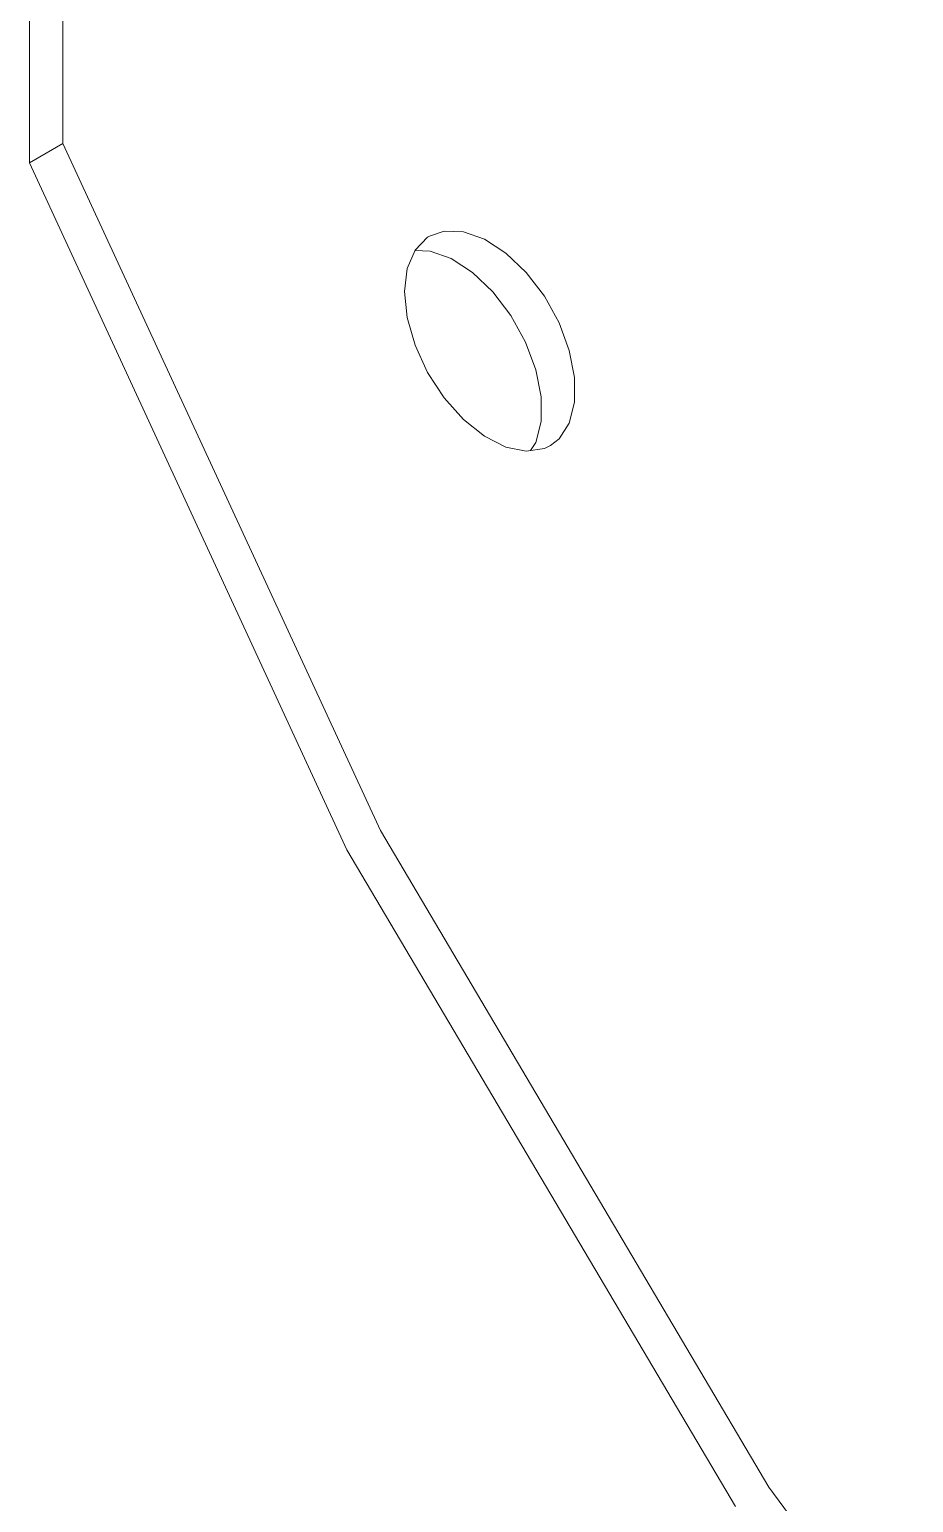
# Model space of a CAD drawing. Header units: millimetres. Extents: x -1 to 4028, y -898 to 1238.
# Drawn here: x 3147.53 to 3162.17, y 1051.73 to 1076.1 of the extents above; entities that cross this region are included whole.
import ezdxf

# ---------------------------------------------------------------- set-up
doc = ezdxf.new("R2010")
doc.units = ezdxf.units.MM
doc.layers.add('Тонкая (0.2)', color=250, linetype='Continuous', lineweight=20)

msp = doc.modelspace()

# ---------------------------------------------------------------- linework, layer by layer
at = {"layer": 'Тонкая (0.2)', "color": 18, "true_color": 0x000000}
for p, q in [((3148.082, 1074.214), (3148.082, 1151.782)), ((3147.529, 1073.895), (3147.529, 1151.462)), ((3148.082, 1074.214), (3147.529, 1073.895)), ((3153.34, 1062.847), (3148.082, 1074.214)), ((3152.786, 1062.527), (3147.529, 1073.895)), ((3154.154, 1072.681), (3154.396, 1072.765)), ((3154.396, 1072.765), (3154.716, 1072.754)), ((3154.716, 1072.754), (3155.065, 1072.629)), ((3153.914, 1072.451), (3154.122, 1072.662)), ((3154.122, 1072.662), (3154.154, 1072.681)), ((3155.065, 1072.629), (3155.418, 1072.4)), ((3153.784, 1072.145), (3153.914, 1072.451)), ((3153.911, 1072.443), (3154.163, 1072.434)), ((3154.163, 1072.434), (3154.511, 1072.31)), ((3154.511, 1072.31), (3154.865, 1072.08)), ((3155.418, 1072.4), (3155.756, 1072.078)), ((3153.739, 1071.765), (3153.784, 1072.145)), ((3154.865, 1072.08), (3155.202, 1071.759)), ((3155.756, 1072.078), (3156.055, 1071.686)), ((3153.784, 1071.333), (3153.739, 1071.765)), ((3155.202, 1071.759), (3155.502, 1071.367)), ((3156.055, 1071.686), (3156.298, 1071.248)), ((3153.914, 1070.877), (3153.784, 1071.333)), ((3155.502, 1071.367), (3155.744, 1070.928)), ((3156.298, 1071.248), (3156.468, 1070.79)), ((3154.122, 1070.426), (3153.914, 1070.877)), ((3155.744, 1070.928), (3155.915, 1070.471)), ((3156.468, 1070.79), (3156.556, 1070.343)), ((3154.396, 1070.007), (3154.122, 1070.426)), ((3155.915, 1070.471), (3156.003, 1070.024)), ((3156.556, 1070.343), (3156.556, 1069.934)), ((3156.003, 1070.024), (3156.003, 1069.614)), ((3154.716, 1069.648), (3154.396, 1070.007)), ((3156.556, 1069.934), (3156.468, 1069.588)), ((3155.065, 1069.37), (3154.716, 1069.648)), ((3156.003, 1069.614), (3155.915, 1069.269)), ((3156.468, 1069.588), (3156.298, 1069.328)), ((3155.418, 1069.191), (3155.065, 1069.37)), ((3156.298, 1069.328), (3156.154, 1069.216)), ((3155.756, 1069.123), (3155.418, 1069.191)), ((3156.055, 1069.17), (3155.756, 1069.123)), ((3155.915, 1069.269), (3155.827, 1069.134)), ((3156.154, 1069.216), (3156.055, 1069.17)), ((3159.772, 1051.984), (3153.34, 1062.847)), ((3159.219, 1051.664), (3152.786, 1062.527)), ((3167.184, 1041.957), (3159.772, 1051.984))]:
    msp.add_line(p, q, dxfattribs=at)

doc.saveas('drawing.dxf')
